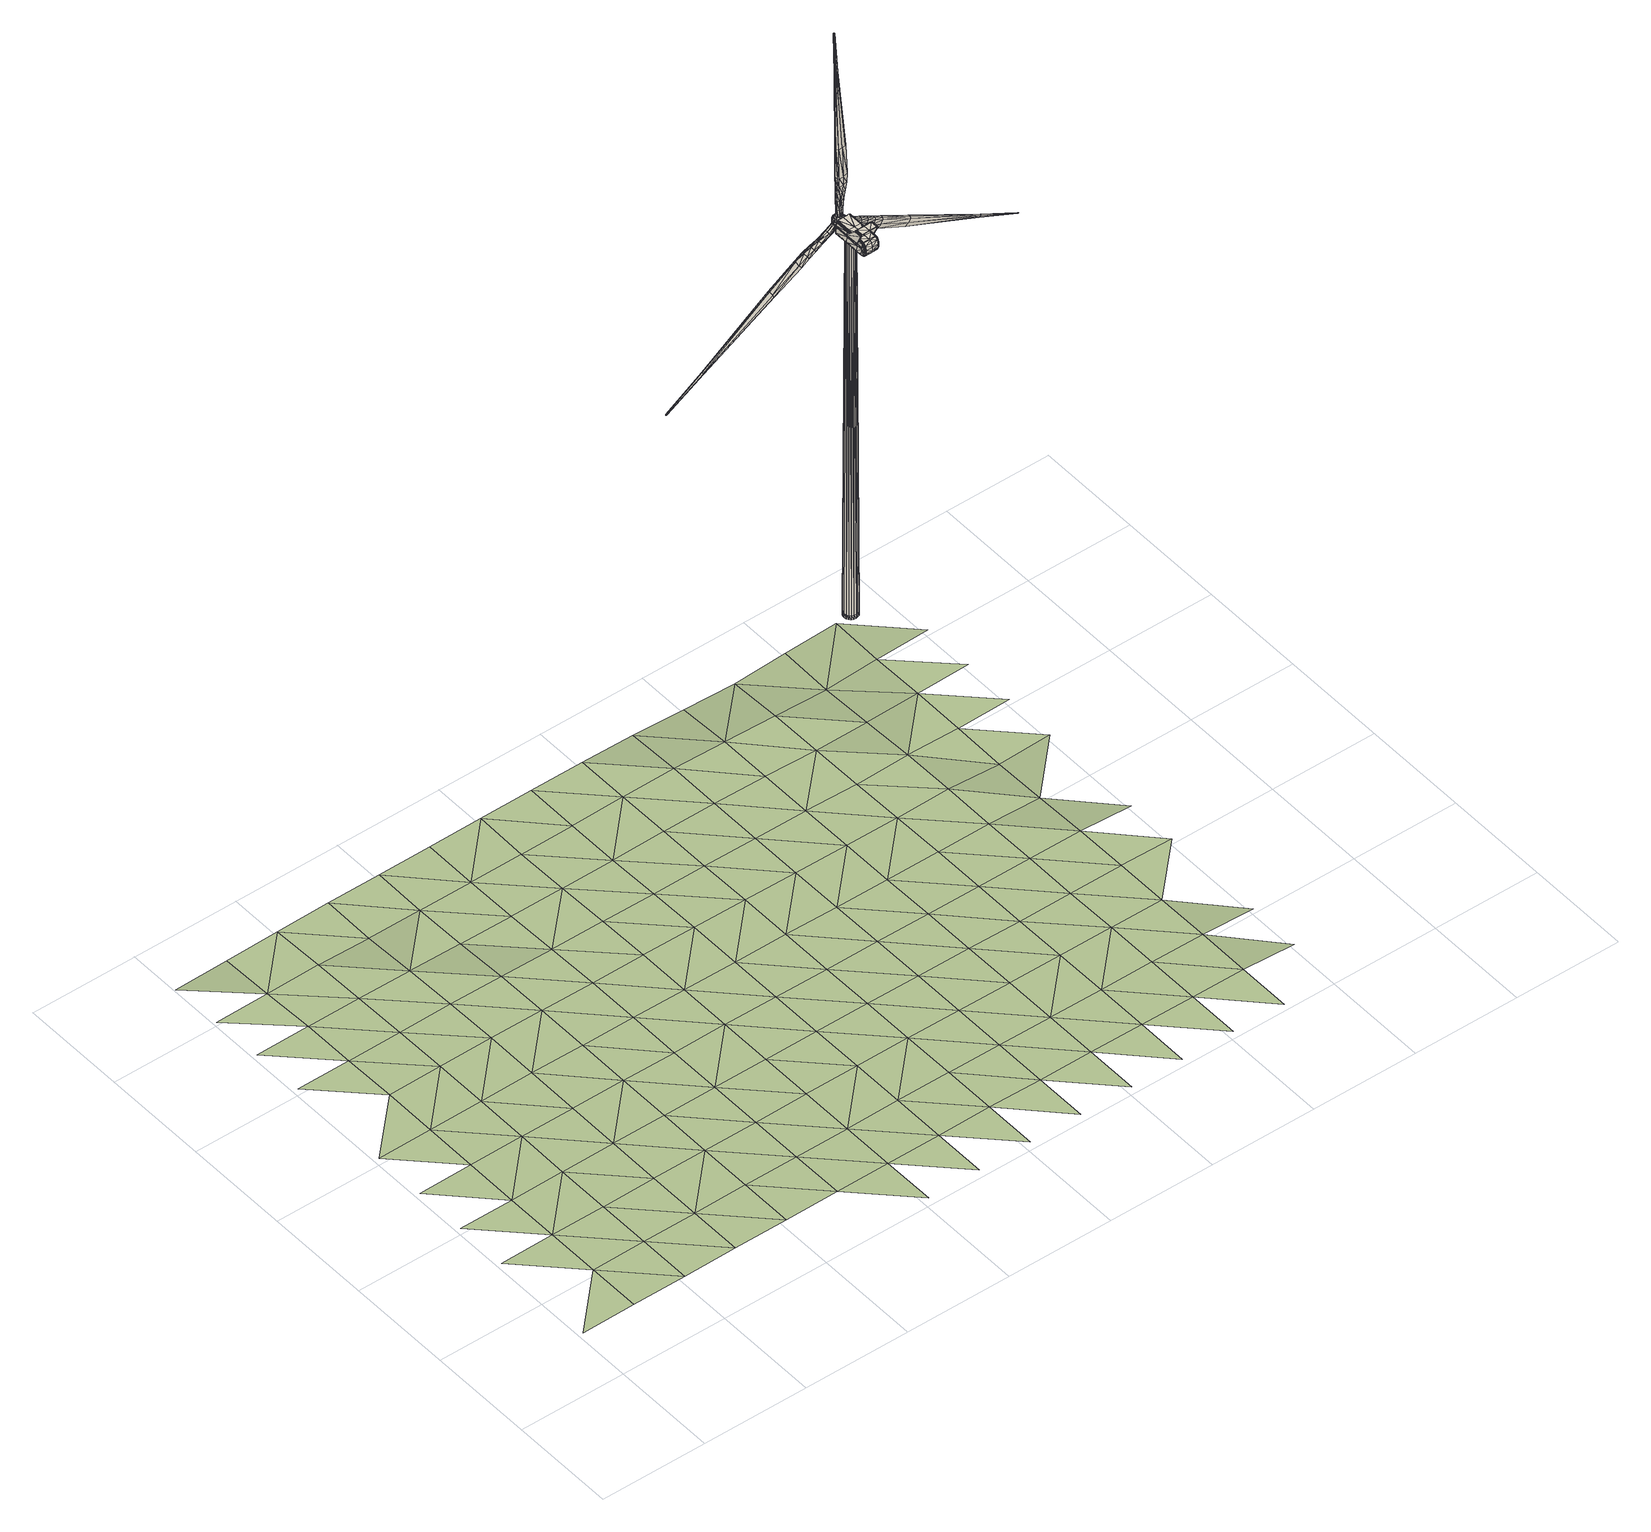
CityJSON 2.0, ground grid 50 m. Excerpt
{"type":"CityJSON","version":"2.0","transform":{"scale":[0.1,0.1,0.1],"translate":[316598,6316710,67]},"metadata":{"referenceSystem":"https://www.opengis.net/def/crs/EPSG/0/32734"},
"CityObjects":{
"otherconstruction1":{"type":"OtherConstruction","attributes":{"class":"wind_turbine","X":316932.96,"Y":6316987.76,"lat":-33.26,"lon":19.03,"manufacturer":"Vestas","model":"V100-2.0","rated_power_kw":2000,"rated_power_mw":2,"rotor_diameter_m":100,"rotor_radius_m":50,"swept_area_m2":7854,"blade_count":3,"blade_length_m":50,"hub_height_m":95,"tower_type":"steel_tube","tower_shape":"conical","cut_in_ms":3,"rated_ms":12,"cut_out_ms":22,"iec_class":"llb","generator_type":"DFIG","gearbox_type":"spur_planetary","gearbox_stages":3,"onshore":true,"offshore":false,"ground_height":69.73},"geometry":[{"type":"CompositeSurface","lod":"2","boundaries":[[[0,1,2]],[[1,3,2]],[[3,4,2]],[[5,6,7]],[[5,7,8]],[[9,8,7]],[[9,7,10]],[[2,9,10]],[[2,10,0]],[[11,12,13]],[[11,13,14]],[[15,16,17]],[[15,17,18]],[[19,20,21]],[[19,21,22]],[[23,24,25]],[[23,25,26]],[[27,5,28]],[[27,28,29]],[[30,31,32]],[[30,32,33]],[[34,35,36]],[[34,36,37]],[[38,2,4]],[[39,30,33]],[[39,33,40]],[[41,42,2]],[[41,2,38]],[[22,21,43]],[[22,43,40]],[[44,25,43]],[[44,43,21]],[[39,19,45]],[[39,45,30]],[[46,47,48]],[[46,48,49]],[[24,50,43]],[[24,43,25]],[[26,51,52]],[[26,52,36]],[[19,39,50]],[[19,50,20]],[[53,20,50]],[[53,50,24]],[[5,27,54]],[[5,54,55]],[[27,31,56]],[[27,56,54]],[[31,30,45]],[[31,45,56]],[[57,32,29]],[[57,29,58]],[[24,23,59]],[[24,59,53]],[[28,60,58]],[[28,58,29]],[[61,14,13]],[[61,13,62]],[[50,39,40]],[[50,40,43]],[[29,32,31]],[[29,31,27]],[[63,57,56]],[[63,56,45]],[[40,33,63]],[[40,63,22]],[[20,53,44]],[[20,44,21]],[[23,35,64]],[[23,64,59]],[[45,19,22]],[[45,22,63]],[[63,33,32]],[[63,32,57]],[[35,23,26]],[[35,26,36]],[[54,56,57]],[[54,57,58]],[[53,59,51]],[[53,51,44]],[[25,44,51]],[[25,51,26]],[[55,54,58]],[[55,58,60]],[[18,17,12]],[[18,12,11]],[[59,64,52]],[[59,52,51]],[[65,66,67]],[[65,67,68]],[[68,67,69]],[[68,69,70]],[[71,72,73]],[[71,73,74]],[[74,73,75]],[[74,75,76]],[[77,78,79]],[[77,79,80]],[[80,79,81]],[[80,81,82]],[[66,71,74]],[[66,74,67]],[[67,74,76]],[[67,76,69]],[[82,65,68]],[[82,68,80]],[[80,68,70]],[[80,70,77]],[[83,84,85]],[[83,85,86]],[[86,85,87]],[[86,87,88]],[[89,90,91]],[[89,91,92]],[[92,91,93]],[[92,93,94]],[[95,41,38]],[[95,38,96]],[[47,97,98]],[[47,98,48]],[[6,99,78]],[[6,78,7]],[[82,81,100]],[[82,100,62]],[[10,7,78]],[[10,78,77]],[[101,102,100]],[[101,100,81]],[[66,65,13]],[[66,13,12]],[[62,13,65]],[[62,65,82]],[[1,0,70]],[[1,70,69]],[[77,70,0]],[[77,0,10]],[[71,66,12]],[[71,12,17]],[[3,1,69]],[[3,69,76]],[[72,71,17]],[[72,17,16]],[[4,3,76]],[[4,76,75]],[[102,103,104]],[[102,104,100]],[[100,104,61]],[[100,61,62]],[[64,105,106]],[[64,106,52]],[[52,106,37]],[[52,37,36]],[[64,35,34]],[[64,34,105]],[[107,108,109]],[[109,108,110]],[[110,108,111]],[[112,113,114]],[[112,114,115]],[[116,117,114]],[[116,114,113]],[[108,107,117]],[[108,117,116]],[[11,14,118]],[[11,118,119]],[[15,18,120]],[[15,120,121]],[[122,123,124]],[[122,124,125]],[[126,127,128]],[[126,128,129]],[[130,131,132]],[[130,132,112]],[[133,134,135]],[[34,37,136]],[[34,136,137]],[[138,111,108]],[[139,140,134]],[[139,134,133]],[[141,138,108]],[[141,108,142]],[[123,143,124]],[[123,140,143]],[[144,124,143]],[[144,143,128]],[[139,133,145]],[[139,145,122]],[[46,49,146]],[[46,146,147]],[[129,128,143]],[[129,143,148]],[[127,136,149]],[[127,149,150]],[[122,148,139]],[[122,125,148]],[[151,129,148]],[[151,148,125]],[[112,152,153]],[[112,153,130]],[[130,153,133]],[[133,153,145]],[[154,155,131]],[[154,131,135]],[[129,151,156]],[[129,156,126]],[[132,131,155]],[[132,155,157]],[[61,158,118]],[[61,118,14]],[[148,143,140]],[[148,140,139]],[[131,133,135]],[[131,130,133]],[[159,153,154]],[[159,145,153]],[[140,123,159]],[[140,159,134]],[[125,124,144]],[[125,144,151]],[[126,156,160]],[[126,160,137]],[[145,159,123]],[[145,123,122]],[[159,154,135]],[[159,135,134]],[[137,136,127]],[[137,127,126]],[[153,155,154]],[[151,144,150]],[[151,150,156]],[[128,127,150]],[[128,150,144]],[[152,157,155]],[[152,155,153]],[[18,11,119]],[[18,119,120]],[[156,150,149]],[[156,149,160]],[[161,162,163]],[[161,163,164]],[[162,165,166]],[[162,166,163]],[[167,168,169]],[[167,169,170]],[[168,171,172]],[[168,172,169]],[[173,174,175]],[[173,175,176]],[[174,177,178]],[[174,178,175]],[[164,163,168]],[[164,168,167]],[[163,166,171]],[[163,171,168]],[[177,174,162]],[[177,162,161]],[[174,173,165]],[[174,165,162]],[[179,180,181]],[[179,181,182]],[[180,183,184]],[[180,184,181]],[[185,186,187]],[[185,187,188]],[[186,189,190]],[[186,190,187]],[[191,192,138]],[[191,138,141]],[[147,146,193]],[[147,193,194]],[[115,114,176]],[[115,176,195]],[[177,158,196]],[[177,196,178]],[[117,173,176]],[[117,176,114]],[[197,178,196]],[[197,196,198]],[[164,119,118]],[[164,118,161]],[[158,177,161]],[[158,161,118]],[[109,166,165]],[[109,165,107]],[[173,117,107]],[[173,107,165]],[[167,120,119]],[[167,119,164]],[[110,171,166]],[[110,166,109]],[[170,121,120]],[[170,120,167]],[[111,172,171]],[[111,171,110]],[[198,196,104]],[[198,104,103]],[[196,158,61]],[[196,61,104]],[[160,149,106]],[[160,106,105]],[[149,136,37]],[[149,37,106]],[[160,105,34]],[[160,34,137]],[[199,200,201]],[[199,201,202]],[[202,201,203]],[[202,203,204]],[[204,203,205]],[[204,205,206]],[[200,207,208]],[[200,208,201]],[[201,208,209]],[[201,209,203]],[[203,209,210]],[[203,210,205]],[[211,212,213]],[[211,213,214]],[[214,213,215]],[[214,215,216]],[[216,215,217]],[[216,217,218]],[[206,211,214]],[[206,214,204]],[[204,214,216]],[[204,216,202]],[[202,216,218]],[[202,218,199]],[[219,210,209]],[[219,209,220]],[[220,209,208]],[[220,208,221]],[[221,208,207]],[[221,207,222]],[[223,224,225]],[[223,225,226]],[[226,225,227]],[[226,227,228]],[[228,227,229]],[[228,229,230]],[[224,231,232]],[[224,232,225]],[[225,232,233]],[[225,233,227]],[[227,233,234]],[[227,234,229]],[[235,217,215]],[[235,215,236]],[[236,215,213]],[[236,213,237]],[[237,213,212]],[[237,212,238]],[[230,235,236]],[[230,236,228]],[[228,236,237]],[[228,237,226]],[[226,237,238]],[[226,238,223]],[[239,234,233]],[[239,233,240]],[[240,233,232]],[[240,232,241]],[[241,232,231]],[[241,231,242]],[[98,199,218]],[[98,218,48]],[[15,212,211]],[[15,211,16]],[[49,48,218]],[[49,218,217]],[[206,72,16]],[[206,16,211]],[[38,222,207]],[[38,207,96]],[[222,38,4]],[[4,219,220]],[[220,221,222]],[[4,220,222]],[[219,4,75]],[[219,75,210]],[[72,206,205]],[[72,205,73]],[[243,200,199]],[[243,199,98]],[[96,207,200]],[[96,200,243]],[[73,205,210]],[[73,210,75]],[[49,217,235]],[[49,235,146]],[[15,121,238]],[[15,238,212]],[[193,146,235]],[[193,235,230]],[[223,238,121]],[[223,121,170]],[[138,192,234]],[[138,234,239]],[[111,138,239]],[[239,240,241]],[[241,242,111]],[[239,241,111]],[[242,231,172]],[[242,172,111]],[[170,169,224]],[[170,224,223]],[[244,193,230]],[[244,230,229]],[[192,244,229]],[[192,229,234]],[[169,172,231]],[[169,231,224]],[[245,246,247]],[[245,247,248]],[[249,250,251]],[[249,251,252]],[[245,248,253]],[[245,253,254]],[[255,256,257]],[[255,257,258]],[[259,260,87]],[[259,87,85]],[[261,259,85]],[[261,85,84]],[[247,262,91]],[[247,91,90]],[[262,263,93]],[[262,93,91]],[[248,247,90]],[[248,90,253]],[[260,249,252]],[[260,252,87]],[[256,261,84]],[[256,84,257]],[[263,264,265]],[[263,265,93]],[[264,266,267]],[[264,267,265]],[[268,269,270]],[[268,270,271]],[[272,268,271]],[[272,271,273]],[[274,255,258]],[[274,258,275]],[[276,277,181]],[[276,181,184]],[[277,278,182]],[[277,182,181]],[[279,280,188]],[[279,188,187]],[[281,279,187]],[[281,187,190]],[[280,282,283]],[[280,283,188]],[[269,276,184]],[[269,184,270]],[[278,274,275]],[[278,275,182]],[[284,281,190]],[[284,190,285]],[[266,284,285]],[[266,285,267]],[[246,286,262]],[[246,262,247]],[[286,287,263]],[[286,263,262]],[[287,288,264]],[[287,264,263]],[[288,289,266]],[[288,266,264]],[[289,290,284]],[[289,284,266]],[[290,291,281]],[[290,281,284]],[[291,292,279]],[[291,279,281]],[[292,293,280]],[[292,280,279]],[[293,294,282]],[[293,282,280]],[[249,260,295]],[[249,295,250]],[[260,259,296]],[[260,296,295]],[[259,261,297]],[[259,297,296]],[[261,256,298]],[[261,298,297]],[[256,255,299]],[[256,299,298]],[[255,274,300]],[[255,300,299]],[[274,278,301]],[[274,301,300]],[[278,277,302]],[[278,302,301]],[[277,276,303]],[[277,303,302]],[[276,269,268]],[[276,268,303]],[[303,268,272]],[[303,272,304]],[[302,303,304]],[[302,304,305]],[[301,302,305]],[[301,305,306]],[[300,301,306]],[[300,306,307]],[[299,300,307]],[[299,307,308]],[[298,299,308]],[[298,308,309]],[[297,298,309]],[[297,309,310]],[[296,297,310]],[[296,310,311]],[[295,296,311]],[[295,311,312]],[[294,272,273]],[[294,273,313]],[[250,314,315]],[[250,315,251]],[[250,295,312]],[[250,312,314]],[[142,108,316]],[[142,316,132]],[[42,28,317]],[[42,317,2]],[[282,294,313]],[[282,313,283]],[[304,272,294]],[[304,294,293]],[[305,304,293]],[[305,293,292]],[[306,305,292]],[[306,292,291]],[[307,306,291]],[[307,291,290]],[[308,307,290]],[[308,290,289]],[[309,308,289]],[[309,289,288]],[[310,309,288]],[[310,288,287]],[[311,310,287]],[[311,287,286]],[[312,311,286]],[[312,286,246]],[[314,245,254]],[[314,254,315]],[[314,312,246]],[[314,246,245]],[[108,116,113]],[[108,113,316]],[[132,316,113]],[[132,113,112]],[[2,317,8]],[[2,8,9]],[[28,5,8]],[[28,8,317]],[[318,60,28]],[[318,28,42]],[[319,142,132]],[[319,132,157]],[[320,198,103]],[[320,103,321]],[[189,197,198]],[[189,198,320]],[[322,115,195]],[[322,195,185]],[[323,147,194]],[[323,194,179]],[[183,191,141]],[[183,141,324]],[[175,178,197]],[[175,197,325]],[[176,175,325]],[[176,325,195]],[[244,192,191]],[[244,191,326]],[[193,244,326]],[[193,326,194]],[[327,46,147]],[[327,147,323]],[[324,141,142]],[[324,142,319]],[[152,112,115]],[[152,115,322]],[[328,321,103]],[[328,103,102]],[[94,328,102]],[[94,102,101]],[[329,89,99]],[[329,99,6]],[[330,83,97]],[[330,97,47]],[[88,331,41]],[[88,41,95]],[[79,332,101]],[[79,101,81]],[[78,99,332]],[[78,332,79]],[[243,333,95]],[[243,95,96]],[[98,97,333]],[[98,333,243]],[[327,330,47]],[[327,47,46]],[[331,318,42]],[[331,42,41]],[[55,329,6]],[[55,6,5]],[[254,253,329]],[[254,329,55]],[[252,251,318]],[[252,318,331]],[[258,257,330]],[[258,330,327]],[[87,252,331]],[[87,331,88]],[[257,84,83]],[[257,83,330]],[[253,90,89]],[[253,89,329]],[[93,265,328]],[[93,328,94]],[[265,267,321]],[[265,321,328]],[[313,152,322]],[[313,322,283]],[[270,324,319]],[[270,319,271]],[[258,327,323]],[[258,323,275]],[[184,183,324]],[[184,324,270]],[[275,323,179]],[[275,179,182]],[[283,322,185]],[[283,185,188]],[[190,189,320]],[[190,320,285]],[[285,320,321]],[[285,321,267]],[[271,319,157]],[[271,157,273]],[[251,315,60]],[[251,60,318]],[[273,157,152]],[[273,152,313]],[[315,254,55]],[[315,55,60]],[[325,197,189]],[[325,189,186]],[[195,325,186]],[[195,186,185]],[[326,191,183]],[[326,183,180]],[[194,326,180]],[[194,180,179]],[[332,92,94]],[[332,94,101]],[[99,89,92]],[[99,92,332]],[[333,86,88]],[[333,88,95]],[[97,83,86]],[[97,86,333]],[[334,335,336]],[[334,336,337]],[[338,339,340]],[[338,340,341]],[[342,343,344]],[[342,344,345]],[[346,347,348]],[[346,348,349]],[[350,351,337]],[[350,337,352]],[[353,354,355]],[[353,355,356]],[[357,358,359]],[[357,359,339]],[[360,361,362]],[[360,362,363]],[[364,365,366]],[[364,366,367]],[[368,345,369]],[[368,369,370]],[[367,366,371]],[[367,371,372]],[[373,374,375]],[[373,375,376]],[[377,360,363]],[[377,363,378]],[[374,379,380]],[[374,380,375]],[[344,381,346]],[[344,346,382]],[[381,383,347]],[[381,347,346]],[[384,373,376]],[[384,376,385]],[[379,367,372]],[[379,372,380]],[[361,368,370]],[[361,370,362]],[[383,384,385]],[[383,385,347]],[[386,387,388]],[[386,388,389]],[[345,344,382]],[[345,382,369]],[[366,386,389]],[[366,389,371]],[[387,377,378]],[[387,378,388]],[[390,391,392]],[[390,392,393]],[[394,395,396]],[[394,396,397]],[[337,336,398]],[[337,398,352]],[[399,400,401]],[[399,401,402]],[[403,404,349]],[[403,349,405]],[[406,407,408]],[[406,408,409]],[[405,349,348]],[[405,348,410]],[[410,348,400]],[[410,400,399]],[[352,398,404]],[[352,404,403]],[[411,412,413]],[[411,413,414]],[[415,342,345]],[[415,345,368]],[[416,417,383]],[[416,383,381]],[[409,408,391]],[[409,391,390]],[[371,389,395]],[[371,395,392]],[[388,378,412]],[[388,412,396]],[[372,371,392]],[[372,392,391]],[[382,346,349]],[[382,349,404]],[[389,388,396]],[[389,396,395]],[[347,385,400]],[[347,400,348]],[[363,362,335]],[[363,335,413]],[[380,372,391]],[[380,391,408]],[[370,369,398]],[[370,398,336]],[[369,382,404]],[[369,404,398]],[[376,375,407]],[[376,407,401]],[[375,380,408]],[[375,408,407]],[[378,363,413]],[[378,413,412]],[[385,376,401]],[[385,401,400]],[[362,370,336]],[[362,336,335]],[[339,359,418]],[[339,418,340]],[[354,353,410]],[[354,410,399]],[[419,420,393]],[[419,393,394]],[[421,422,423]],[[421,423,424]],[[425,426,397]],[[425,397,411]],[[351,427,334]],[[351,334,337]],[[428,429,430]],[[428,430,431]],[[432,433,403]],[[432,403,405]],[[433,350,352]],[[433,352,403]],[[434,435,409]],[[434,409,390]],[[420,434,390]],[[420,390,393]],[[427,436,414]],[[427,414,334]],[[436,425,411]],[[436,411,414]],[[353,432,405]],[[353,405,410]],[[426,419,394]],[[426,394,397]],[[437,438,439]],[[437,439,440]],[[441,442,443]],[[441,443,444]],[[445,441,444]],[[445,444,446]],[[358,445,446]],[[358,446,359]],[[447,448,429]],[[447,429,428]],[[448,449,338]],[[448,338,429]],[[450,447,428]],[[450,428,451]],[[442,452,453]],[[442,453,443]],[[454,455,422]],[[454,422,421]],[[449,357,339]],[[449,339,338]],[[452,437,440]],[[452,440,453]],[[456,457,458]],[[456,458,459]],[[438,454,421]],[[438,421,439]],[[455,456,459]],[[455,459,422]],[[457,450,451]],[[457,451,458]],[[435,460,406]],[[435,406,409]],[[439,421,424]],[[439,424,461]],[[444,443,462]],[[444,462,463]],[[459,458,464]],[[459,464,465]],[[443,453,355]],[[443,355,462]],[[429,338,341]],[[429,341,430]],[[440,439,461]],[[440,461,356]],[[451,428,431]],[[451,431,466]],[[446,444,463]],[[446,463,467]],[[422,459,465]],[[422,465,423]],[[460,468,402]],[[460,402,406]],[[458,451,466]],[[458,466,464]],[[453,440,356]],[[453,356,355]],[[359,446,467]],[[359,467,418]],[[402,401,407]],[[402,407,406]],[[469,470,377]],[[469,377,387]],[[471,364,367]],[[471,367,379]],[[472,473,374]],[[472,374,373]],[[473,471,379]],[[473,379,374]],[[474,475,361]],[[474,361,360]],[[397,396,412]],[[397,412,411]],[[417,476,384]],[[417,384,383]],[[470,474,360]],[[470,360,377]],[[475,415,368]],[[475,368,361]],[[477,469,387]],[[477,387,386]],[[343,416,381]],[[343,381,344]],[[365,477,386]],[[365,386,366]],[[414,413,335]],[[414,335,334]],[[354,468,462]],[[354,462,355]],[[426,425,431]],[[426,431,430]],[[420,419,341]],[[420,341,340]],[[433,432,461]],[[433,461,424]],[[432,353,356]],[[432,356,461]],[[351,350,423]],[[351,423,465]],[[460,435,467]],[[460,467,463]],[[436,427,464]],[[436,464,466]],[[427,351,465]],[[427,465,464]],[[350,433,424]],[[350,424,423]],[[434,420,340]],[[434,340,418]],[[468,460,463]],[[468,463,462]],[[435,434,418]],[[435,418,467]],[[425,436,466]],[[425,466,431]],[[419,426,430]],[[419,430,341]],[[468,354,399]],[[468,399,402]],[[476,472,373]],[[476,373,384]],[[393,392,395]],[[393,395,394]],[[478,479,472]],[[478,472,476]],[[480,481,477]],[[480,477,365]],[[482,483,416]],[[482,416,343]],[[481,484,469]],[[481,469,477]],[[485,486,415]],[[485,415,475]],[[487,488,474]],[[487,474,470]],[[489,478,476]],[[489,476,417]],[[488,485,475]],[[488,475,474]],[[490,491,471]],[[490,471,473]],[[479,490,473]],[[479,473,472]],[[491,492,364]],[[491,364,471]],[[484,487,470]],[[484,470,469]],[[483,489,417]],[[483,417,416]],[[486,493,342]],[[486,342,415]],[[492,480,365]],[[492,365,364]],[[493,482,343]],[[493,343,342]],[[494,495,496]],[[497,494,496]],[[498,499,500]],[[500,501,497]],[[497,496,498]],[[498,500,497]],[[494,497,437]],[[494,437,452]],[[501,455,454]],[[500,457,456]],[[500,499,450]],[[500,450,457]],[[499,498,447]],[[499,447,450]],[[498,448,447]],[[496,445,358]],[[495,494,442]],[[495,442,441]],[[494,452,442]],[[497,501,438]],[[497,438,437]],[[501,454,438]],[[501,500,456]],[[501,456,455]],[[498,449,448]],[[498,496,357]],[[498,357,449]],[[496,358,357]],[[496,495,441]],[[496,441,445]],[[502,503,504]],[[502,504,505]],[[506,507,508]],[[506,508,509]],[[510,511,512]],[[513,514,515]],[[513,515,516]],[[517,518,519]],[[520,521,522]],[[523,524,525]],[[523,525,526]],[[519,526,527]],[[519,527,517]],[[528,529,530]],[[531,532,533]],[[534,510,512]],[[534,512,535]],[[536,537,538]],[[536,538,539]],[[512,540,541]],[[512,541,535]],[[542,543,544]],[[542,544,545]],[[545,544,546]],[[545,546,547]],[[548,523,526]],[[548,526,519]],[[549,550,503]],[[549,503,502]],[[509,508,551]],[[509,551,552]],[[503,553,554]],[[503,554,504]],[[508,555,556]],[[508,556,551]],[[557,558,559]],[[557,559,540]],[[555,545,547]],[[555,547,556]],[[560,561,562]],[[560,562,563]],[[507,506,515]],[[507,515,563]],[[564,542,545]],[[564,545,555]],[[524,506,509]],[[524,509,525]],[[525,509,552]],[[525,552,565]],[[566,567,568]],[[566,568,569]],[[570,513,516]],[[570,516,571]],[[529,572,558]],[[529,558,557]],[[543,542,573]],[[543,573,574]],[[575,576,547]],[[575,547,546]],[[577,578,579]],[[577,579,580]],[[581,569,550]],[[581,550,549]],[[558,581,549]],[[558,549,559]],[[524,523,571]],[[524,571,516]],[[548,582,521]],[[548,521,520]],[[523,548,520]],[[523,520,571]],[[541,583,584]],[[541,584,532]],[[569,568,585]],[[569,585,550]],[[568,586,536]],[[568,536,585]],[[506,524,516]],[[506,516,515]],[[587,521,582]],[[587,588,522]],[[587,522,521]],[[589,534,535]],[[589,535,531]],[[590,587,582]],[[590,582,518]],[[510,530,511]],[[586,591,537]],[[586,537,536]],[[592,590,518]],[[592,518,528]],[[535,541,532]],[[535,532,531]],[[530,529,557]],[[530,557,511]],[[510,592,528]],[[510,528,530]],[[582,548,519]],[[582,519,518]],[[537,593,594]],[[537,594,538]],[[559,549,502]],[[559,502,583]],[[583,502,505]],[[583,505,584]],[[572,595,581]],[[572,581,558]],[[596,576,591]],[[596,591,586]],[[561,578,573]],[[561,573,562]],[[540,559,583]],[[540,583,541]],[[526,525,565]],[[526,565,527]],[[564,507,563]],[[564,563,562]],[[514,560,563]],[[514,563,515]],[[539,538,579]],[[539,579,597]],[[572,529,517]],[[572,517,527]],[[553,539,597]],[[553,597,554]],[[507,564,555]],[[507,555,508]],[[567,596,586]],[[567,586,568]],[[585,536,539]],[[585,539,553]],[[595,566,569]],[[595,569,581]],[[533,570,571]],[[533,571,520]],[[517,529,528]],[[517,528,518]],[[531,533,520]],[[531,520,522]],[[576,575,598]],[[576,598,591]],[[578,577,574]],[[578,574,573]],[[591,598,593]],[[591,593,537]],[[542,564,562]],[[542,562,573]],[[578,561,597]],[[578,597,579]],[[595,572,527]],[[595,527,565]],[[513,570,584]],[[513,584,505]],[[570,533,532]],[[570,532,584]],[[566,595,565]],[[566,565,552]],[[514,513,505]],[[514,505,504]],[[596,567,551]],[[596,551,556]],[[561,560,554]],[[561,554,597]],[[567,566,552]],[[567,552,551]],[[560,514,504]],[[560,504,554]],[[588,589,531]],[[588,531,522]],[[576,596,556]],[[576,556,547]],[[511,557,540]],[[511,540,512]],[[550,585,553]],[[550,553,503]],[[538,594,580]],[[538,580,579]],[[592,510,534]],[[592,534,590]],[[587,589,588]],[[589,587,590]],[[589,590,534]],[[599,600,601]],[[599,601,602]],[[603,604,605]],[[603,605,606]],[[607,608,609]],[[607,609,610]],[[611,612,613]],[[611,613,614]],[[615,616,617]],[[618,619,620]],[[621,622,623]],[[621,623,624]],[[617,624,625]],[[617,625,615]],[[626,627,628]],[[629,630,631]],[[632,607,610]],[[632,610,633]],[[634,635,636]],[[634,636,637]],[[610,638,639]],[[610,639,633]],[[640,641,642]],[[640,642,643]],[[643,642,644]],[[643,644,645]],[[646,621,624]],[[646,624,617]],[[647,648,600]],[[647,600,599]],[[606,605,649]],[[606,649,650]],[[600,651,652]],[[600,652,601]],[[605,653,654]],[[605,654,649]],[[655,656,657]],[[655,657,638]],[[653,643,645]],[[653,645,654]],[[658,659,660]],[[658,660,661]],[[604,603,613]],[[604,613,661]],[[662,640,643]],[[662,643,653]],[[622,603,606]],[[622,606,623]],[[623,606,650]],[[623,650,663]],[[664,665,666]],[[664,666,667]],[[668,611,614]],[[668,614,669]],[[627,670,656]],[[627,656,655]],[[641,640,671]],[[641,671,672]],[[673,674,645]],[[673,645,644]],[[675,676,677]],[[675,677,678]],[[679,667,648]],[[679,648,647]],[[656,679,647]],[[656,647,657]],[[622,621,669]],[[622,669,614]],[[646,619,618]],[[621,646,618]],[[621,618,669]],[[639,680,681]],[[639,681,630]],[[667,666,682]],[[667,682,648]],[[666,683,634]],[[666,634,682]],[[603,622,614]],[[603,614,613]],[[684,685,620]],[[684,620,619]],[[686,632,633]],[[686,633,629]],[[687,684,619]],[[687,619,616]],[[608,628,609]],[[683,688,635]],[[683,635,634]],[[689,687,616]],[[689,616,626]],[[633,639,630]],[[633,630,629]],[[628,627,655]],[[628,655,609]],[[608,689,626]],[[608,626,628]],[[619,646,617]],[[619,617,616]],[[635,690,691]],[[635,691,636]],[[657,647,599]],[[657,599,680]],[[680,599,602]],[[680,602,681]],[[670,692,679]],[[670,679,656]],[[693,674,688]],[[693,688,683]],[[659,676,671]],[[659,671,660]],[[638,657,680]],[[638,680,639]],[[624,623,663]],[[624,663,625]],[[662,604,661]],[[662,661,660]],[[612,658,661]],[[612,661,613]],[[637,636,677]],[[637,677,694]],[[670,627,615]],[[670,615,625]],[[651,637,694]],[[651,694,652]],[[604,662,653]],[[604,653,605]],[[665,693,683]],[[665,683,666]],[[682,634,637]],[[682,637,651]],[[692,664,667]],[[692,667,679]],[[631,668,669]],[[631,669,618]],[[615,627,626]],[[615,626,616]],[[629,631,618]],[[629,618,620]],[[674,673,695]],[[674,695,688]],[[676,675,672]],[[676,672,671]],[[688,695,690]],[[688,690,635]],[[640,662,660]],[[640,660,671]],[[676,659,694]],[[676,694,677]],[[692,670,625]],[[692,625,663]],[[611,668,681]],[[611,681,602]],[[668,631,630]],[[668,630,681]],[[664,692,663]],[[664,663,650]],[[612,611,602]],[[612,602,601]],[[693,665,649]],[[693,649,654]],[[659,658,652]],[[659,652,694]],[[665,664,650]],[[665,650,649]],[[658,612,601]],[[658,601,652]],[[685,686,629]],[[685,629,620]],[[674,693,654]],[[674,654,645]],[[609,655,638]],[[609,638,610]],[[648,682,651]],[[648,651,600]],[[636,691,678]],[[636,678,677]],[[608,607,689]],[[689,607,632]],[[689,632,687]],[[684,686,685]],[[686,684,687]],[[686,687,632]],[[696,697,698]],[[696,698,699]],[[700,701,702]],[[700,702,703]],[[704,705,706]],[[707,708,709]],[[707,709,710]],[[711,712,713]],[[714,715,716]],[[717,718,719]],[[717,719,720]],[[713,720,721]],[[713,721,711]],[[722,723,724]],[[725,726,727]],[[728,704,706]],[[728,706,729]],[[730,731,732]],[[730,732,733]],[[706,734,735]],[[706,735,729]],[[736,737,738]],[[736,738,739]],[[739,738,740]],[[739,740,741]],[[742,717,720]],[[742,720,713]],[[743,744,697]],[[743,697,696]],[[703,702,745]],[[703,745,746]],[[697,747,748]],[[697,748,698]],[[702,749,750]],[[702,750,745]],[[751,752,753]],[[751,753,734]],[[749,739,741]],[[749,741,750]],[[754,755,756]],[[754,756,757]],[[701,700,709]],[[701,709,757]],[[758,736,739]],[[758,739,749]],[[718,700,703]],[[718,703,719]],[[719,703,746]],[[719,746,759]],[[760,761,762]],[[760,762,763]],[[764,707,710]],[[764,710,765]],[[723,766,752]],[[723,752,751]],[[737,736,767]],[[737,767,768]],[[769,770,741]],[[769,741,740]],[[771,772,773]],[[771,773,774]],[[775,763,744]],[[775,744,743]],[[752,775,743]],[[752,743,753]],[[718,717,765]],[[718,765,710]],[[742,715,714]],[[717,742,714]],[[717,714,765]],[[735,776,777]],[[735,777,726]],[[763,762,778]],[[763,778,744]],[[762,779,730]],[[762,730,778]],[[700,718,710]],[[700,710,709]],[[780,781,716]],[[780,716,715]],[[782,728,729]],[[782,729,725]],[[783,780,715]],[[783,715,712]],[[704,724,705]],[[779,784,731]],[[779,731,730]],[[785,783,712]],[[785,712,722]],[[729,735,726]],[[729,726,725]],[[724,723,751]],[[724,751,705]],[[704,785,722]],[[704,722,724]],[[715,742,713]],[[715,713,712]],[[731,786,787]],[[731,787,732]],[[753,743,696]],[[753,696,776]],[[776,696,699]],[[776,699,777]],[[766,788,775]],[[766,775,752]],[[789,770,784]],[[789,784,779]],[[755,772,767]],[[755,767,756]],[[734,753,776]],[[734,776,735]],[[720,719,759]],[[720,759,721]],[[758,701,757]],[[758,757,756]],[[708,754,757]],[[708,757,709]],[[733,732,773]],[[733,773,790]],[[766,723,711]],[[766,711,721]],[[747,733,790]],[[747,790,748]],[[701,758,749]],[[701,749,702]],[[761,789,779]],[[761,779,762]],[[778,730,733]],[[778,733,747]],[[788,760,763]],[[788,763,775]],[[727,764,765]],[[727,765,714]],[[711,723,722]],[[711,722,712]],[[725,727,714]],[[725,714,716]],[[770,769,791]],[[770,791,784]],[[772,771,768]],[[772,768,767]],[[784,791,786]],[[784,786,731]],[[736,758,756]],[[736,756,767]],[[772,755,790]],[[772,790,773]],[[788,766,721]],[[788,721,759]],[[707,764,777]],[[707,777,699]],[[764,727,726]],[[764,726,777]],[[760,788,759]],[[760,759,746]],[[708,707,699]],[[708,699,698]],[[789,761,745]],[[789,745,750]],[[755,754,748]],[[755,748,790]],[[761,760,746]],[[761,746,745]],[[754,708,698]],[[754,698,748]],[[781,782,725]],[[781,725,716]],[[770,789,750]],[[770,750,741]],[[705,751,734]],[[705,734,706]],[[744,778,747]],[[744,747,697]],[[732,787,774]],[[732,774,773]],[[785,704,728]],[[785,728,783]],[[780,782,781]],[[782,780,783]],[[782,783,728]],[[792,793,794]],[[794,795,796]],[[796,797,798]],[[798,799,800]],[[800,801,802]],[[802,803,804]],[[804,805,806]],[[806,807,808]],[[808,809,810]],[[810,811,792]],[[792,794,796]],[[796,798,800]],[[800,802,804]],[[804,806,808]],[[808,810,792]],[[792,796,800]],[[800,804,808]],[[800,808,792]],[[793,812,813]],[[793,813,794]],[[794,813,814]],[[794,814,795]],[[795,814,815]],[[795,815,796]],[[796,815,816]],[[796,816,797]],[[797,816,817]],[[797,817,798]],[[798,817,818]],[[798,818,799]],[[799,818,819]],[[799,819,800]],[[800,819,820]],[[800,820,801]],[[801,820,821]],[[801,821,802]],[[802,821,822]],[[802,822,803]],[[803,822,823]],[[803,823,804]],[[804,823,824]],[[804,824,805]],[[805,824,825]],[[805,825,806]],[[806,825,826]],[[806,826,807]],[[807,826,827]],[[807,827,808]],[[808,827,828]],[[808,828,809]],[[809,828,829]],[[809,829,810]],[[810,829,830]],[[810,830,811]],[[811,830,831]],[[811,831,792]],[[792,831,812]],[[792,812,793]],[[812,831,830]],[[830,829,828]],[[828,827,826]],[[826,825,824]],[[824,823,822]],[[822,821,820]],[[820,819,818]],[[818,817,816]],[[816,815,814]],[[814,813,812]],[[812,830,828]],[[828,826,824]],[[824,822,820]],[[820,818,816]],[[816,814,812]],[[812,828,824]],[[824,820,816]],[[824,816,812]],[[832,833,834]],[[834,835,836]],[[836,837,838]],[[838,839,840]],[[840,841,842]],[[842,843,844]],[[844,845,846]],[[846,847,848]],[[848,849,850]],[[850,851,832]],[[832,834,836]],[[836,838,840]],[[840,842,844]],[[844,846,848]],[[848,850,832]],[[832,836,840]],[[840,844,848]],[[840,848,832]],[[833,793,794]],[[833,794,834]],[[834,794,795]],[[834,795,835]],[[835,795,796]],[[835,796,836]],[[836,796,797]],[[836,797,837]],[[837,797,798]],[[837,798,838]],[[838,798,799]],[[838,799,839]],[[839,799,800]],[[839,800,840]],[[840,800,801]],[[840,801,841]],[[841,801,802]],[[841,802,842]],[[842,802,803]],[[842,803,843]],[[843,803,804]],[[843,804,844]],[[844,804,805]],[[844,805,845]],[[845,805,806]],[[845,806,846]],[[846,806,807]],[[846,807,847]],[[847,807,808]],[[847,808,848]],[[848,808,809]],[[848,809,849]],[[849,809,810]],[[849,810,850]],[[850,810,811]],[[850,811,851]],[[851,811,792]],[[851,792,832]],[[832,792,793]],[[832,793,833]],[[132,112,152]],[[28,60,55]],[[33,32,31]],[[152,157,132]],[[55,5,28]],[[31,30,33]]]}]},
"terrain1":{"type":"TINRelief","geometry":[{"type":"CompositeSurface","lod":"1","boundaries":[[[852,853,854]],[[852,855,856]],[[854,857,852]],[[855,858,859]],[[852,860,855]],[[858,861,862]],[[852,857,860]],[[861,863,864]],[[855,865,858]],[[860,866,855]],[[864,863,867]],[[855,866,865]],[[860,857,868]],[[861,858,869]],[[863,861,869]],[[867,870,871]],[[858,865,869]],[[872,866,860]],[[868,872,860]],[[870,873,874]],[[865,866,875]],[[876,867,863]],[[869,877,863]],[[866,872,875]],[[867,876,870]],[[873,878,879]],[[863,877,876]],[[869,865,880]],[[872,868,881]],[[880,865,875]],[[873,870,882]],[[878,883,884]],[[885,877,869]],[[870,876,882]],[[880,885,869]],[[875,872,886]],[[878,873,887]],[[881,888,872]],[[882,887,873]],[[886,880,875]],[[876,877,889]],[[885,890,877]],[[886,872,888]],[[876,889,882]],[[878,891,883]],[[878,887,892]],[[877,890,889]],[[888,881,893]],[[885,880,894]],[[880,886,895]],[[878,892,891]],[[887,882,896]],[[890,885,894]],[[896,882,889]],[[880,895,894]],[[888,897,886]],[[892,887,898]],[[897,888,893]],[[898,887,896]],[[895,886,899]],[[900,889,890]],[[894,901,890]],[[891,892,902]],[[899,886,897]],[[889,900,896]],[[902,892,898]],[[890,901,900]],[[895,903,894]],[[904,897,893]],[[903,895,899]],[[898,896,905]],[[893,906,904]],[[907,891,902]],[[901,894,908]],[[896,900,905]],[[899,897,909]],[[908,894,903]],[[909,897,904]],[[901,910,900]],[[902,898,911]],[[905,912,898]],[[913,903,899]],[[910,901,908]],[[911,907,902]],[[899,909,913]],[[911,898,912]],[[900,914,905]],[[914,900,910]],[[915,909,904]],[[908,903,916]],[[903,913,917]],[[912,905,918]],[[915,904,919]],[[907,911,920]],[[910,908,916]],[[918,905,914]],[[903,917,916]],[[913,909,921]],[[912,922,911]],[[909,915,923]],[[910,924,914]],[[922,912,918]],[[917,913,921]],[[924,910,916]],[[921,909,923]],[[920,911,925]],[[926,918,914]],[[925,911,922]],[[917,927,916]],[[914,924,926]],[[915,928,923]],[[927,917,921]],[[915,929,928]],[[930,920,925]],[[924,916,931]],[[932,922,918]],[[918,926,933]],[[931,916,927]],[[934,921,923]],[[922,932,925]],[[928,935,923]],[[918,933,932]],[[921,934,927]],[[926,924,936]],[[924,931,937]],[[934,923,935]],[[933,926,936]],[[930,925,938]],[[925,932,939]],[[937,936,924]],[[931,927,940]],[[935,928,941]],[[927,934,940]],[[925,939,938]],[[933,942,932]],[[941,928,943]],[[931,944,937]],[[942,933,936]],[[935,945,934]],[[944,931,940]],[[939,932,946]],[[945,935,941]],[[946,932,942]],[[934,947,940]],[[948,936,937]],[[944,949,937]],[[939,950,938]],[[947,934,945]],[[936,948,942]],[[950,939,946]],[[948,937,949]],[[944,940,951]],[[952,945,941]],[[951,940,947]],[[946,942,953]],[[941,954,952]],[[955,938,950]],[[949,944,956]],[[942,948,953]],[[947,945,957]],[[944,951,956]],[[957,945,952]],[[958,950,946]],[[953,959,946]],[[960,951,947]],[[948,949,961]],[[956,962,949]],[[950,958,955]],[[947,957,960]],[[958,946,959]],[[948,961,953]],[[961,949,962]],[[951,963,956]],[[964,957,952]],[[951,960,963]],[[959,953,965]],[[964,952,966]],[[958,967,955]],[[968,962,956]],[[965,953,961]],[[956,963,968]],[[960,957,969]],[[959,970,958]],[[957,964,971]],[[970,959,965]],[[963,960,969]],[[972,961,962]],[[968,973,962]],[[969,957,971]],[[958,974,967]],[[961,972,965]],[[958,970,974]],[[972,962,973]],[[975,968,963]],[[964,976,971]],[[975,963,969]],[[970,965,977]],[[964,978,976]],[[974,979,967]],[[973,968,980]],[[972,977,965]],[[968,975,980]],[[981,969,971]],[[974,970,982]],[[976,983,971]],[[977,982,970]],[[969,981,975]],[[972,973,984]],[[980,985,973]],[[981,971,983]],[[986,979,974]],[[984,977,972]],[[982,986,974]],[[984,973,985]],[[980,975,987]],[[983,976,988]],[[975,981,987]],[[988,976,989]],[[979,986,990]],[[991,985,980]],[[982,977,992]],[[977,984,993]],[[983,994,981]],[[987,991,980]],[[986,982,992]],[[994,983,988]],[[977,993,992]],[[985,995,984]],[[996,987,981]],[[991,995,985]],[[996,981,994]],[[997,993,984]],[[990,986,998]],[[992,999,986]],[[987,1000,991]],[[995,997,984]],[[1001,994,988]],[[987,996,1000]],[[998,986,999]],[[992,993,1002]],[[995,991,1003]],[[997,1002,993]],[[1004,996,994]],[[991,1000,1003]],[[1005,999,992]],[[997,995,1006]],[[1002,1005,992]],[[1003,1006,995]],[[1007,1000,996]],[[998,999,1008]],[[1009,1002,997]],[[1005,1008,999]],[[1000,1007,1003]],[[1009,997,1006]],[[1008,1010,998]],[[1006,1003,1011]],[[1012,1005,1002]],[[1002,1009,1013]],[[1005,1012,1008]],[[1002,1013,1012]],[[1009,1006,1014]],[[1013,1009,1014]],[[1010,1008,1015]],[[1008,1012,1016]],[[1008,1016,1015]],[[1013,1017,1012]],[[1016,1012,1018]],[[1016,1019,1015]]]}]}
},
"vertices":[
[3385,2657,2051],[3385,2650,2035],[3385,2668,2027],[3385,2650,2018],[3385,2657,2002],[3385,2694,2038],[3385,2692,2056],[3385,2666,2056],[3385,2667,2038],[3385,2666,2037],[3385,2661,2056],[3350,2644,2036],[3378,2644,2036],[3378,2651,2052],[3350,2651,2052],[3350,2651,2002],[3378,2651,2002],[3378,2644,2017],[3350,2644,2017],[3389,2750,2047],[3389,2701,2099],[3391,2701,2099],[3391,2750,2047],[3388,2663,2105],[3389,2664,2103],[3391,2664,2104],[3390,2663,2107],[3388,2694,2038],[3385,2694,2036],[3389,2694,2036],[3389,2693,2038],[3388,2693,2038],[3390,2693,2036],[3391,2693,2038],[3350,2663,2106],[3385,2663,2106],[3386,2663,2108],[3350,2663,2108],[3385,2670,1997],[3389,2688,2047],[3391,2688,2047],[3385,2697,1997],[3385,2694,2027],[3391,2664,2099],[3391,2699,2104],[3389,2755,2038],[3350,2697,1991],[3378,2697,1991],[3378,2671,1991],[3350,2671,1991],[3389,2664,2099],[3390,2697,2107],[3386,2697,2108],[3389,2699,2103],[3388,2756,2038],[3385,2756,2038],[3389,2756,2038],[3390,2756,2036],[3389,2756,2036],[3387,2697,2105],[3385,2756,2036],[3350,2659,2062],[3378,2659,2062],[3391,2755,2038],[3385,2697,2106],[3380,2652,2051],[3380,2645,2036],[3382,2646,2036],[3382,2653,2051],[3384,2649,2036],[3384,2656,2051],[3380,2645,2017],[3380,2652,2002],[3382,2653,2002],[3382,2646,2018],[3384,2656,2002],[3384,2649,2018],[3384,2661,2058],[3384,2666,2058],[3382,2665,2060],[3382,2660,2060],[3380,2665,2062],[3380,2660,2062],[3380,2759,1991],[3380,2827,1991],[3382,2827,1993],[3382,2759,1993],[3384,2827,1995],[3384,2759,1995],[3384,2754,2058],[3384,2822,2058],[3382,2822,2060],[3382,2754,2060],[3380,2822,2062],[3380,2754,2062],[3384,2697,1995],[3384,2670,1995],[3380,2697,1991],[3380,2671,1991],[3384,2692,2058],[3378,2665,2062],[3380,2692,2062],[3378,2692,2062],[3350,2692,2062],[3350,2665,2062],[3350,2697,2106],[3350,2697,2108],[3314,2657,2051],[3314,2668,2027],[3314,2650,2035],[3314,2650,2018],[3314,2657,2002],[3314,2694,2038],[3314,2667,2038],[3314,2666,2056],[3314,2692,2056],[3314,2666,2037],[3314,2661,2056],[3321,2651,2052],[3321,2644,2036],[3321,2644,2017],[3321,2651,2002],[3311,2750,2047],[3308,2750,2047],[3308,2701,2099],[3311,2701,2099],[3312,2663,2105],[3310,2663,2107],[3308,2664,2104],[3311,2664,2103],[3311,2694,2038],[3311,2694,2036],[3314,2694,2036],[3311,2693,2038],[3308,2693,2038],[3309,2693,2036],[3313,2663,2108],[3314,2663,2106],[3314,2670,1997],[3311,2688,2047],[3308,2688,2047],[3314,2697,1997],[3314,2694,2027],[3308,2664,2099],[3308,2699,2104],[3311,2755,2038],[3321,2671,1991],[3321,2697,1991],[3311,2664,2099],[3313,2697,2108],[3310,2697,2107],[3311,2699,2103],[3314,2756,2038],[3311,2756,2038],[3309,2756,2036],[3311,2756,2036],[3312,2697,2105],[3314,2756,2036],[3321,2659,2062],[3308,2755,2038],[3314,2697,2106],[3319,2652,2051],[3317,2653,2051],[3317,2646,2036],[3319,2645,2036],[3315,2656,2051],[3315,2649,2036],[3319,2645,2017],[3317,2646,2018],[3317,2653,2002],[3319,2652,2002],[3315,2649,2018],[3315,2656,2002],[3315,2661,2058],[3317,2660,2060],[3317,2665,2060],[3315,2666,2058],[3319,2660,2062],[3319,2665,2062],[3319,2759,1991],[3317,2759,1993],[3317,2827,1993],[3319,2827,1991],[3315,2759,1995],[3315,2827,1995],[3315,2754,2058],[3317,2754,2060],[3317,2822,2060],[3315,2822,2058],[3319,2754,2062],[3319,2822,2062],[3315,2697,1995],[3315,2670,1995],[3319,2671,1991],[3319,2697,1991],[3315,2692,2058],[3321,2665,2062],[3319,2692,2062],[3321,2692,2062],[3380,2665,1991],[3382,2665,1993],[3382,2662,1994],[3380,2662,1992],[3382,2659,1995],[3380,2659,1994],[3382,2657,1997],[3380,2656,1996],[3384,2666,1995],[3384,2663,1996],[3384,2660,1998],[3384,2658,2000],[3378,2656,1995],[3350,2656,1995],[3350,2658,1993],[3378,2658,1993],[3350,2662,1991],[3378,2662,1991],[3350,2665,1991],[3378,2665,1991],[3385,2658,2001],[3385,2660,1999],[3385,2664,1997],[3385,2667,1997],[3319,2656,1996],[3317,2657,1997],[3317,2659,1995],[3319,2659,1994],[3317,2662,1994],[3319,2662,1992],[3317,2665,1993],[3319,2665,1991],[3315,2658,2000],[3315,2660,1998],[3315,2663,1996],[3315,2666,1995],[3321,2665,1991],[3321,2662,1991],[3321,2658,1993],[3321,2656,1995],[3314,2667,1997],[3314,2664,1997],[3314,2660,1999],[3314,2658,2001],[3382,2671,1993],[3317,2671,1993],[3383,2825,2038],[3382,2825,2038],[3382,2824,2057],[3383,2824,2056],[3383,2828,1997],[3383,2826,2027],[3385,2824,2027],[3385,2827,1997],[3385,2822,2056],[3385,2823,2038],[3350,2829,1993],[3378,2829,1993],[3378,2827,1991],[3350,2827,1991],[3381,2829,1994],[3382,2829,1996],[3379,2829,1993],[3381,2824,2059],[3379,2824,2060],[3378,2824,2060],[3378,2822,2062],[3350,2824,2060],[3350,2822,2062],[3316,2826,2027],[3316,2828,1997],[3314,2827,1997],[3314,2824,2027],[3316,2826,2036],[3314,2824,2036],[3321,2829,1993],[3321,2827,1991],[3317,2829,1996],[3318,2829,1994],[3320,2829,1993],[3318,2824,2059],[3317,2824,2057],[3320,2824,2060],[3316,2824,2056],[3314,2822,2056],[3321,2824,2060],[3321,2822,2062],[3381,2825,2038],[3379,2825,2038],[3378,2825,2038],[3350,2825,2038],[3321,2825,2038],[3320,2825,2038],[3318,2825,2038],[3317,2825,2038],[3316,2825,2038],[3382,2826,2027],[3381,2826,2027],[3379,2826,2027],[3378,2826,2027],[3350,2826,2027],[3321,2826,2027],[3320,2826,2027],[3318,2826,2027],[3317,2826,2027],[3317,2826,2036],[3318,2826,2036],[3320,2826,2036],[3321,2826,2036],[3350,2826,2036],[3378,2826,2036],[3379,2826,2036],[3381,2826,2036],[3382,2826,2036],[3314,2823,2038],[3383,2826,2036],[3385,2824,2036],[3314,2667,2036],[3385,2667,2036],[3385,2757,2027],[3314,2757,2027],[3321,2754,2062],[3350,2754,2062],[3314,2755,2056],[3321,2759,1991],[3314,2759,1997],[3317,2692,2060],[3317,2697,1993],[3350,2759,1991],[3378,2754,2062],[3385,2755,2056],[3378,2759,1991],[3385,2759,1997],[3382,2692,2060],[3382,2697,1993],[3347,2843,1996],[3347,2829,1996],[3336,2829,1999],[3336,2843,1999],[3361,2878,2025],[3361,2878,2029],[3370,2868,2032],[3371,2868,2024],[3331,2807,2010],[3327,2807,2018],[3327,2814,2018],[3331,2814,2010],[3322,2821,2027],[3324,2821,2038],[3323,2829,2039],[3319,2829,2028],[3329,2860,2008],[3338,2860,2002],[3327,2843,2006],[3326,2860,2037],[3332,2860,2045],[3335,2868,2042],[3330,2868,2035],[3355,2882,2027],[3354,2882,2029],[3358,2878,2033],[3357,2814,2003],[3348,2814,2002],[3347,2821,1998],[3358,2821,1999],[3367,2807,2041],[3372,2807,2033],[3372,2814,2033],[3367,2814,2041],[3339,2814,2004],[3328,2821,2007],[3337,2821,2001],[3376,2821,2034],[3370,2821,2044],[3342,2814,2048],[3351,2814,2049],[3351,2821,2053],[3340,2821,2052],[3365,2814,2008],[3367,2821,2004],[3360,2814,2046],[3362,2821,2050],[3326,2814,2027],[3323,2821,2017],[3328,2814,2036],[3334,2814,2043],[3331,2821,2046],[3373,2814,2024],[3370,2814,2015],[3374,2821,2013],[3377,2821,2023],[3372,2843,2045],[3372,2829,2045],[3378,2829,2035],[3378,2843,2035],[3379,2843,2023],[3379,2829,2023],[3376,2829,2012],[3376,2843,2012],[3327,2829,2006],[3330,2843,2048],[3330,2829,2048],[3340,2829,2054],[3340,2843,2054],[3321,2843,2016],[3321,2829,2016],[3319,2843,2028],[3351,2843,2055],[3351,2829,2055],[3363,2829,2052],[3363,2843,2052],[3323,2843,2039],[3369,2843,2003],[3369,2829,2003],[3359,2829,1997],[3359,2843,1997],[3339,2807,2004],[3326,2807,2027],[3328,2807,2036],[3366,2868,2040],[3375,2860,2024],[3374,2860,2034],[3338,2878,2022],[3340,2878,2017],[3333,2868,2011],[3329,2868,2019],[3366,2860,2006],[3373,2860,2014],[3347,2860,1999],[3357,2878,2016],[3360,2878,2020],[3369,2868,2016],[3363,2868,2009],[3323,2860,2027],[3324,2860,2017],[3369,2860,2043],[3361,2860,2049],[3358,2860,2001],[3344,2882,2028],[3343,2882,2026],[3337,2878,2026],[3338,2878,2031],[3350,2882,2031],[3347,2882,2031],[3345,2878,2037],[3350,2878,2038],[3352,2882,2031],[3355,2878,2036],[3353,2882,2021],[3355,2882,2023],[3355,2882,2025],[3351,2882,2020],[3353,2878,2014],[3345,2882,2030],[3341,2878,2035],[3344,2882,2024],[3345,2882,2022],[3347,2882,2020],[3349,2882,2020],[3348,2878,2013],[3344,2878,2014],[3351,2860,2052],[3328,2868,2027],[3342,2868,2046],[3351,2868,2047],[3348,2868,2004],[3340,2868,2006],[3356,2868,2005],[3359,2868,2045],[3341,2860,2050],[3370,2807,2015],[3365,2807,2008],[3360,2807,2046],[3342,2807,2048],[3351,2807,2049],[3357,2807,2003],[3348,2807,2002],[3334,2807,2043],[3373,2807,2024],[3340,2728,2036],[3345,2728,2038],[3362,2728,2030],[3363,2728,2024],[3336,2728,2021],[3336,2728,2026],[3361,2728,2019],[3348,2728,2012],[3343,2728,2013],[3358,2728,2015],[3354,2728,2012],[3337,2728,2032],[3350,2728,2039],[3355,2728,2038],[3360,2728,2034],[3339,2728,2016],[3349,2883,2026],[3349,2883,2027],[3350,2883,2026],[3348,2883,2026],[3350,2883,2025],[3350,2883,2024],[3349,2883,2024],[3348,2883,2025],[3359,2861,2259],[3358,2861,2215],[3339,2861,2214],[3338,2861,2259],[3340,2836,2214],[3341,2836,2177],[3355,2836,2177],[3358,2836,2215],[3324,2848,3028],[3325,2848,3027],[3324,2849,3027],[3333,2855,2259],[3334,2855,2214],[3334,2842,2214],[3333,2842,2259],[3339,2846,2815],[3323,2846,3027],[3332,2844,2815],[3324,2845,2814],[3321,2846,3027],[3321,2849,3027],[3337,2837,2413],[3339,2836,2259],[3359,2836,2259],[3354,2837,2414],[3376,2842,2414],[3324,2847,3027],[3340,2847,2815],[3325,2847,3027],[3322,2850,3027],[3330,2850,2815],[3325,2848,2814],[3323,2849,3028],[3323,2850,3027],[3365,2855,2139],[3356,2861,2091],[3348,2862,2091],[3350,2861,2139],[3339,2849,2815],[3334,2852,2815],[3341,2836,2090],[3342,2836,2027],[3349,2835,2027],[3348,2835,2091],[3357,2836,2027],[3356,2836,2091],[3328,2844,2815],[3384,2851,2259],[3381,2853,2215],[3374,2842,2177],[3380,2842,2215],[3355,2861,2177],[3340,2861,2177],[3350,2836,2139],[3365,2842,2140],[3340,2848,2815],[3377,2849,2414],[3376,2851,2414],[3335,2855,2176],[3335,2855,2139],[3335,2842,2139],[3335,2842,2176],[3341,2836,2139],[3384,2842,2259],[3382,2845,2215],[3375,2845,2177],[3375,2849,2177],[3382,2849,2215],[3331,2854,2413],[3331,2843,2413],[3377,2845,2414],[3336,2843,2090],[3337,2843,2027],[3362,2843,2027],[3361,2843,2091],[3337,2854,2027],[3336,2854,2090],[3341,2861,2090],[3342,2861,2027],[3385,2849,2259],[3322,2846,3027],[3354,2860,2414],[3336,2860,2413],[3374,2854,2177],[3366,2849,2139],[3322,2847,3028],[3322,2848,3028],[3322,2849,3028],[3323,2847,3028],[3361,2854,2091],[3324,2847,3028],[3357,2861,2027],[3349,2862,2027],[3385,2845,2259],[3366,2845,2139],[3340,2861,2139],[3362,2854,2027],[3546,2861,1902],[3508,2861,1925],[3517,2861,1942],[3556,2861,1920],[3517,2836,1941],[3484,2836,1959],[3477,2836,1947],[3508,2836,1925],[4230,2848,1548],[4229,2848,1548],[4228,2848,1548],[4229,2849,1548],[3559,2855,1924],[3520,2855,1946],[3520,2842,1946],[3559,2842,1924],[4038,2846,1642],[4229,2846,1549],[4041,2844,1647],[4045,2845,1654],[4230,2846,1551],[4230,2849,1551],[3691,2837,1844],[3556,2836,1919],[3546,2836,1902],[3683,2837,1829],[3672,2842,1810],[4229,2847,1548],[4037,2847,1641],[4228,2847,1548],[4230,2850,1551],[4042,2850,1649],[4044,2848,1654],[4230,2849,1549],[4229,2850,1549],[3440,2855,1957],[3402,2861,1989],[3406,2862,1995],[3447,2861,1969],[4037,2849,1642],[4040,2852,1645],[3409,2836,2002],[3354,2836,2033],[3350,2835,2026],[3406,2835,1995],[3347,2836,2020],[3402,2836,1989],[4043,2844,1651],[3534,2851,1880],[3497,2853,1905],[3468,2842,1930],[3497,2842,1906],[3477,2861,1947],[3484,2861,1960],[3447,2836,1969],[3440,2842,1957],[4037,2848,1641],[3671,2849,1809],[3672,2851,1810],[3487,2855,1964],[3454,2855,1983],[3454,2842,1983],[3487,2842,1964],[3451,2836,1978],[3534,2842,1880],[3497,2845,1905],[3467,2845,1929],[3467,2849,1929],[3497,2849,1905],[3694,2854,1849],[3694,2843,1849],[3671,2845,1809],[3412,2843,2006],[3356,2843,2037],[3344,2843,2016],[3400,2843,1985],[3356,2854,2037],[3412,2854,2006],[3409,2861,2002],[3354,2861,2033],[3534,2849,1879],[3683,2860,1829],[3691,2860,1845],[3468,2854,1930],[3439,2849,1956],[4230,2847,1550],[4230,2848,1550],[4230,2849,1550],[4230,2847,1549],[3400,2854,1985],[4230,2847,1548],[3347,2861,2020],[3350,2862,2026],[3534,2845,1879],[3439,2845,1956],[3451,2861,1978],[3344,2854,2016],[3143,2861,1918],[3183,2861,1940],[3192,2861,1924],[3154,2861,1901],[3192,2836,1924],[3224,2836,1944],[3217,2836,1956],[3183,2836,1940],[2495,2848,1504],[2495,2848,1505],[2496,2849,1504],[3157,2855,1896],[3195,2855,1919],[3195,2842,1919],[3157,2842,1896],[2672,2846,1623],[2496,2846,1503],[2676,2844,1617],[2680,2845,1611],[2497,2846,1502],[2497,2849,1502],[3021,2837,1822],[3154,2836,1901],[3143,2836,1918],[3012,2837,1837],[3001,2842,1856],[2496,2847,1504],[2672,2847,1624],[2495,2847,1505],[2497,2850,1502],[2677,2850,1615],[2679,2848,1611],[2496,2849,1503],[2496,2850,1503],[3244,2855,1983],[3291,2861,2000],[3295,2862,1993],[3252,2861,1971],[2672,2849,1623],[2675,2852,1619],[3298,2836,1987],[3353,2836,2020],[3349,2835,2026],[3295,2835,1993],[3345,2836,2032],[3291,2836,2000],[2678,2844,1614],[3131,2851,1940],[3171,2853,1959],[3207,2842,1972],[3171,2842,1959],[3217,2861,1956],[3225,2861,1943],[3252,2836,1971],[3244,2842,1983],[2672,2848,1624],[3000,2849,1857],[3001,2851,1856],[3227,2855,1939],[3259,2855,1958],[3259,2842,1958],[3227,2842,1939],[3256,2836,1963],[3131,2842,1940],[3170,2845,1960],[3207,2845,1973],[3207,2849,1973],[3170,2849,1960],[3024,2854,1817],[3024,2843,1817],[3000,2845,1857],[3301,2843,1983],[3355,2843,2016],[3343,2843,2037],[3289,2843,2004],[3355,2854,2016],[3301,2854,1983],[3298,2861,1987],[3353,2861,2020],[3130,2849,1941],[3012,2860,1837],[3021,2860,1821],[3207,2854,1972],[3244,2849,1984],[2496,2847,1502],[2496,2848,1502],[2496,2849,1502],[2496,2847,1503],[3288,2854,2004],[2495,2847,1503],[3345,2861,2032],[3349,2862,2026],[3130,2845,1941],[3244,2845,1984],[3257,2861,1962],[3343,2854,2037],[3319,2788,26],[3317,2778,26],[3319,2768,26],[3323,2758,26],[3330,2751,26],[3340,2747,26],[3350,2745,26],[3360,2747,26],[3369,2751,26],[3376,2758,26],[3380,2768,26],[3382,2778,26],[3380,2788,26],[3376,2797,26],[3369,2804,26],[3360,2808,26],[3350,2810,26],[3340,2808,26],[3330,2804,26],[3323,2797,26],[3317,2778,6],[3319,2768,6],[3323,2758,6],[3330,2751,6],[3340,2747,6],[3350,2745,6],[3360,2747,6],[3369,2751,6],[3376,2758,6],[3380,2768,6],[3382,2778,6],[3380,2788,6],[3376,2797,6],[3369,2804,6],[3360,2808,6],[3350,2810,6],[3340,2808,6],[3330,2804,6],[3323,2797,6],[3319,2788,6],[3328,2785,1998],[3327,2778,1998],[3328,2771,1998],[3331,2764,1998],[3336,2759,1998],[3343,2756,1998],[3350,2755,1998],[3357,2756,1998],[3363,2759,1998],[3368,2764,1998],[3371,2771,1998],[3372,2778,1998],[3371,2785,1998],[3368,2791,1998],[3363,2796,1998],[3357,2799,1998],[3350,2800,1998],[3343,2799,1998],[3336,2796,1998],[3331,2791,1998],
[259,505,29],[9,255,27],[259,255,29],[259,755,29],[9,755,27],[509,255,31],[259,1005,30],[9,1005,28],[509,505,31],[259,1255,32],[9,1255,29],[259,1505,34],[9,1505,30],[509,1005,33],[509,755,32],[259,1755,35],[759,255,34],[509,1255,35],[259,2005,32],[9,2005,30],[759,505,34],[259,2255,29],[9,2255,27],[759,755,34],[509,1755,39],[509,1505,38],[259,2505,19],[9,2505,15],[759,1005,35],[1009,255,36],[509,2005,35],[259,2755,9],[9,2755,2],[759,1255,37],[1009,755,36],[509,2255,32],[1009,505,36],[759,1755,42],[759,1505,40],[509,2755,14],[509,2505,23],[1259,255,38],[1009,1255,38],[1009,1005,36],[759,2005,38],[1259,505,38],[759,2255,30],[1259,755,37],[1009,1755,40],[1009,1505,40],[759,2505,18],[1259,1005,37],[1509,255,40],[1009,2005,36],[1509,5,40],[759,2755,20],[1259,1255,37],[1509,505,39],[1259,1505,39],[1009,2505,18],[1009,2255,24],[1509,755,38],[1259,1755,38],[1759,255,41],[1509,1255,38],[1509,1005,38],[1259,2005,33],[1759,5,41],[1009,2755,21],[1759,755,40],[1259,2255,22],[1759,505,41],[1509,1505,39],[1259,2505,18],[1509,1755,38],[1759,1005,38],[2009,255,42],[2009,5,42],[1259,2755,22],[1759,1255,37],[1509,2255,23],[1509,2005,33],[2009,755,40],[2009,505,41],[1759,1755,37],[1759,1505,37],[1509,2755,25],[1509,2505,19],[2009,1005,38],[2259,255,40],[1759,2005,31],[2259,5,40],[2009,1255,36],[2259,505,40],[1759,2255,25],[2259,755,38],[2009,1755,34],[2009,1505,36],[1759,2505,23],[2259,1005,37],[2509,255,39],[2009,2005,31],[2509,5,39],[1759,2755,26],[2259,1255,35],[2509,505,39],[2009,2505,28],[2009,2255,29],[2509,755,37],[2259,1755,32],[2259,1505,33],[2509,1005,35],[2759,255,38],[2259,2005,30],[2759,5,37],[2009,2755,28],[2509,1255,33],[2759,755,35],[2259,2255,31],[2759,505,37],[2509,1755,30],[2509,1505,31],[2259,2505,32],[2759,1005,32],[3009,255,36],[2509,2005,27],[3009,5,36],[2259,2755,22],[2759,1255,31],[3009,755,35],[2509,2255,27],[3009,505,37],[2759,1755,27],[2759,1505,31],[2509,2505,26],[3009,1005,33],[3259,255,34],[3259,5,32],[2509,2755,10],[3009,1255,33],[2759,2255,16],[2759,2005,20],[3259,505,36],[3009,1505,33],[3259,755,35],[3009,1755,32],[2759,2755,2],[2759,2505,16],[3259,1005,32],[3509,255,18],[3009,2005,30],[3259,1255,32],[3509,505,23],[3009,2255,18],[3259,1505,23],[3509,1005,25],[3009,2505,6],[3259,1755,15],[3009,2755,15],[3509,1255,16],[3259,2255,23],[3259,2005,21],[3509,1755,23],[3259,2755,26],[3259,2505,19],[3509,2005,29],[3509,2255,29],[3509,2505,28]
]}
